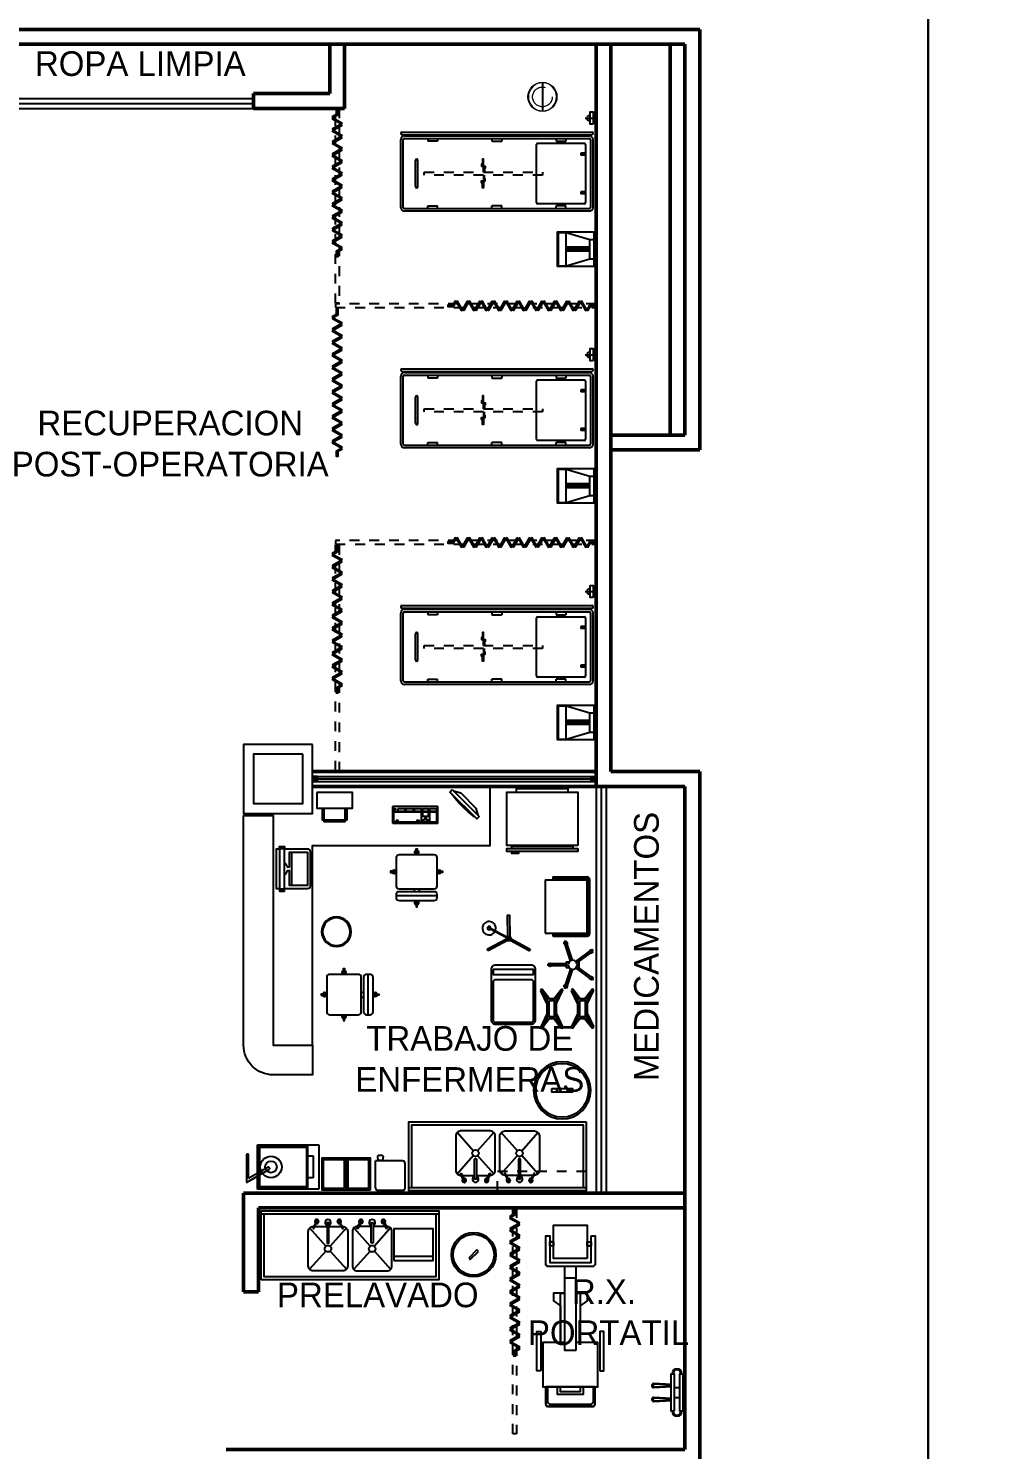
# Model space of a CAD drawing. Header units: millimetres. Extents: x 2523 to 2756, y 378 to 482.
# Drawn here: x 2588.77 to 2598.48, y 444.9 to 459.31 of the extents above; entities that cross this region are included whole.
import ezdxf

# ---------------------------------------------------------------- set-up
doc = ezdxf.new("R2010")
doc.units = ezdxf.units.MM
for name, pattern in [('DASHED', [0.75, 0.5, -0.25]), ('HIDDE25', [0.04, 0.025, -0.015]), ('HIDDE50', [0.08, 0.05, -0.03]), ('HIDDEN5', [0.07, 0.04, -0.03])]:
    doc.linetypes.add(name, pattern=pattern)
doc.layers.get('Defpoints').update_dxf_attribs({"color": 8})
for name, color, linetype in [('CANCEL', 6, 'Continuous'), ('DUROCK', 101, 'Continuous'), ('MOBILIARIO', 161, 'Continuous'), ('PUERTAS', 2, 'Continuous'), ('TEXTOS', 3, 'Continuous')]:
    doc.layers.add(name, color=color, linetype=linetype)
doc.layers.add('MOB', color=161, linetype='Continuous', lineweight=15)
doc.layers.add('MUROS', color=7, linetype='Continuous', lineweight=50)
doc.styles.add('STYLE1', font='GOTHIC.TTF')

# ---------------------------------------------------------------- blocks, each defined once
blk = doc.blocks.new('silla-g-s')
for p, q in [((0.211, 0.053), (-0.199, 0.053)), ((-0.019, 0.12), (-0.019, 0.096)), ((0.031, 0.12), (0.031, 0.096))]:
    blk.add_line(p, q)
for points in [[(-0.199, 0.15, 0.414214), (-0.169, 0.12), (0.181, 0.12, 0.414214), (0.211, 0.15), (0.211, 0.44, 0.414214), (0.181, 0.47), (-0.169, 0.47, 0.414214), (-0.199, 0.44)], [(-0.199, 0.03, 0.414214), (-0.169, 0), (0.181, 0, 0.414214), (0.211, 0.03), (0.211, 0.066, 0.414214), (0.181, 0.096), (-0.169, 0.096, 0.414214), (-0.199, 0.066)]]:
    blk.add_lwpolyline(points, format="xyb", close=True)
for points in [[(0.012, 0.47), (0.012, 0.528), (0, 0.528), (0, 0.47)], [(-0.199, 0.301), (-0.257, 0.301), (-0.257, 0.289), (-0.199, 0.289)], [(0.211, 0.301), (0.27, 0.301), (0.27, 0.289), (0.211, 0.289)], [(0.012, 0), (0.012, -0.059), (0, -0.059), (0, 0)]]:
    blk.add_lwpolyline(points)
for centre, start, end in [((0.006, 0.491), 107.378, 252.622), ((0.006, 0.491), 287.3771, 72.6229), ((-0.22, 0.295), 17.3771, 162.6229), ((-0.22, 0.295), 197.378, 342.622), ((0.233, 0.295), 17.3771, 162.6229), ((0.233, 0.295), 197.378, 342.622), ((0.006, -0.022), 107.378, 252.622), ((0.006, -0.022), 287.3771, 72.6229)]:
    blk.add_arc(centre, 0.0207, start, end)
blk = doc.blocks.new('A$C2C607AB7')
blk.add_blockref('silla-g-s', (0.257, 0.059))
blk = doc.blocks.new('CORT')
for points in [[(0.06, 0.008), (0.01, 0.008), (0.01, -0.007), (0.069, -0.007), (0.096, 0.04), (0.083, 0.047)], [(0.159, -0.04), (0.109, 0.047), (0.096, 0.04), (0.146, -0.047)], [(0.159, -0.04), (0.209, 0.047), (0.222, 0.04), (0.172, -0.047)], [(0.285, -0.04), (0.235, 0.047), (0.222, 0.04), (0.272, -0.047)], [(0.285, -0.04), (0.335, 0.047), (0.348, 0.04), (0.298, -0.047)], [(0.411, -0.04), (0.361, 0.047), (0.348, 0.04), (0.398, -0.047)], [(0.411, -0.04), (0.461, 0.047), (0.474, 0.04), (0.424, -0.047)], [(0.537, -0.04), (0.487, 0.047), (0.474, 0.04), (0.524, -0.047)], [(0.537, -0.04), (0.587, 0.047), (0.6, 0.04), (0.55, -0.047)], [(0.663, -0.04), (0.613, 0.047), (0.6, 0.04), (0.65, -0.047)], [(0.663, -0.04), (0.713, 0.047), (0.726, 0.04), (0.676, -0.047)], [(0.789, -0.04), (0.739, 0.047), (0.726, 0.04), (0.776, -0.047)], [(0.789, -0.04), (0.839, 0.047), (0.852, 0.04), (0.802, -0.047)], [(0.915, -0.04), (0.865, 0.047), (0.852, 0.04), (0.902, -0.047)], [(0.915, -0.04), (0.965, 0.047), (0.978, 0.04), (0.928, -0.047)], [(1.041, -0.04), (0.991, 0.047), (0.978, 0.04), (1.028, -0.047)], [(1.041, -0.04), (1.091, 0.047), (1.104, 0.04), (1.054, -0.047)], [(1.167, -0.04), (1.117, 0.047), (1.104, 0.04), (1.154, -0.047)], [(1.167, -0.04), (1.217, 0.047), (1.23, 0.04), (1.18, -0.047)], [(1.293, -0.04), (1.243, 0.047), (1.23, 0.04), (1.28, -0.047)], [(1.293, -0.04), (1.343, 0.047), (1.356, 0.04), (1.306, -0.047)], [(1.419, -0.04), (1.369, 0.047), (1.356, 0.04), (1.406, -0.047)], [(1.454, -0.007), (1.504, -0.007), (1.504, 0.008), (1.446, 0.008), (1.419, -0.04), (1.432, -0.047)]]:
    blk.add_lwpolyline(points, close=True)
blk = doc.blocks.new('1910159')
for p, q in [((0.046, -0.616), (0.046, 1.309)), ((0.071, -0.616), (0.071, 1.309)), ((0.121, 1.321), (0.808, 1.321)), ((0.083, -0.591), (0.083, 1.284)), ((0.108, -0.591), (0.108, 1.284)), ((0.121, 1.296), (0.808, 1.296)), ((0.158, 0.759), (0.158, 1.234)), ((0.171, 1.246), (0.758, 1.246)), ((0.259, 1.246), (0.259, 1.196)), ((0.259, 1.196), (0.279, 1.196)), ((0.279, 1.246), (0.279, 1.196)), ((0.649, 1.246), (0.649, 1.196)), ((0.649, 1.196), (0.669, 1.196)), ((0.669, 1.246), (0.669, 1.196)), ((0.771, 1.234), (0.771, 0.759)), ((0.821, 1.284), (0.821, -0.591)), ((0.846, 1.284), (0.846, -0.591)), ((0.108, 1.046), (0.138, 1.046)), ((0.138, 0.946), (0.138, 1.046)), ((0.791, 1.046), (0.791, 0.946)), ((0.821, 1.046), (0.791, 1.046)), ((0.108, 0.946), (0.138, 0.946)), ((0.821, 0.946), (0.791, 0.946)), ((0.171, 0.746), (0.758, 0.746)), ((0.108, 0.396), (0.138, 0.396)), ((0.108, 0.296), (0.138, 0.296)), ((0.138, 0.296), (0.138, 0.396)), ((0.821, 0.396), (0.791, 0.396)), ((0.791, 0.396), (0.791, 0.296)), ((0.821, 0.296), (0.791, 0.296)), ((0.108, -0.254), (0.138, -0.254)), ((0.138, -0.254), (0.138, -0.354)), ((0.821, -0.254), (0.791, -0.254)), ((0.791, -0.354), (0.791, -0.254)), ((0.108, -0.354), (0.138, -0.354)), ((0.821, -0.354), (0.791, -0.354)), ((0.597, -0.454), (0.332, -0.454)), ((0.597, -0.479), (0.332, -0.479)), ((0.808, -0.604), (0.121, -0.604)), ((0.808, -0.629), (0.121, -0.629))]:
    blk.add_line(p, q)
for centre, radius, start, end in [((0.058, 1.309), 0.0125, 0, 180), ((0.121, 1.284), 0.0375, 90, 180), ((0.808, 1.284), 0.0375, 0, 90), ((0.121, 1.284), 0.0125, 90, 180), ((0.171, 1.234), 0.0125, 90, 180), ((0.758, 1.234), 0.0125, 0, 90), ((0.808, 1.284), 0.0125, 0, 90), ((0.171, 0.759), 0.0125, 180, 270), ((0.758, 0.759), 0.0125, 270, 0), ((0.332, -0.466), 0.0125, 90, 270), ((0.597, -0.466), 0.0125, 270, 90), ((0.058, -0.616), 0.0125, 180, 0), ((0.121, -0.591), 0.0375, 180, 270), ((0.121, -0.591), 0.0125, 180, 270), ((0.808, -0.591), 0.0375, 270, 0), ((0.808, -0.591), 0.0125, 270, 0)]:
    blk.add_arc(centre, radius, start, end)
blk = doc.blocks.new('2540054')
at = {"layer": 'MOB'}
for p, q in [((-0.1475, 0.0025), (0.1475, 0.0025)), ((-0.1475, -0.0025), (0.1475, -0.0025))]:
    blk.add_line(p, q, dxfattribs=at)
blk.add_circle((0, 0), 0.1475, dxfattribs=at)
at = {"layer": 'MOB', "linetype": 'DASHED'}
blk.add_circle((0, 0), 0.1, dxfattribs=at)
at = {"layer": 'MOB'}
for start, end in [(1.00524, 178.99476), (181.00524, 358.99476)]:
    blk.add_arc((0, 0), 0.1425, start, end, dxfattribs=at)
blk = doc.blocks.new('37830054')
for points in [[(0.6, 0.015), (0.6, 0.145), (0.59, 0.145), (0.59, 0.095), (0.58, 0.095), (0.58, 0.075), (0.6, 0.075), (0.61, 0.075), (0.62, 0.075), (0.62, 0.055), (0.61, 0.055), (0.61, 0.015)], [(0.6, -0.015), (0.6, -0.145), (0.59, -0.145), (0.59, -0.095), (0.58, -0.095), (0.58, -0.075), (0.6, -0.075), (0.61, -0.075), (0.62, -0.075), (0.62, -0.055), (0.61, -0.055), (0.61, -0.015)]]:
    blk.add_lwpolyline(points)
at = {"color": 8, "linetype": 'HIDDE50'}
blk.add_lwpolyline([(0, -0.015), (0, 0.015), (1.2, 0.015), (1.2, -0.015)], close=True, dxfattribs=at)
blk = doc.blocks.new('A$C6C5648B7')
for p, q in [((0.334, 0.3), (0.084, 0.3)), ((0.059, 0.275), (0.059, 0)), ((0.359, 0.275), (0.359, 0.025)), ((0.334, 0), (0.059, 0))]:
    blk.add_line(p, q)
blk.add_lwpolyline([(0.055, 0.026), (0.012, 0.022, -0.414214), (0, 0.035), (0, 0.064, -0.414214), (0.012, 0.076), (0.055, 0.071)], format="xyb", close=True)
for centre, start, end in [((0.084, 0.275), 90, 180), ((0.334, 0.275), 360, 90), ((0.334, 0.025), 270, 0)]:
    blk.add_arc(centre, 0.025, start, end)
blk = doc.blocks.new('CIRUGIA CEYE END$0$EQUPO_MOVIL_DE_R__X_')
at = {"linetype": 'Continuous'}
for p, q in [((-89, -24), (-89, 22)), ((-87, 24), (-69, 24)), ((74, 16), (74, 20)), ((78, 16), (78, 20)), ((41, -7), (41, 5)), ((-87, -26), (-69, -26)), ((74, -18), (74, -22)), ((78, -18), (78, -22))]:
    blk.add_line(p, q, dxfattribs=at)
for points in [[(-53, 29), (-53, 33), (-13, 33), (-13, 29)], [(-69, 24), (-86, 24), (-86.59, 23.94), (-87.15, 23.77), (-87.67, 23.49), (-88.12, 23.12), (-88.49, 22.67), (-88.77, 22.15), (-88.94, 21.58), (-89, 21), (-89, -1), (-89, -23), (-88.94, -23.58), (-88.77, -24.15), (-88.49, -24.67), (-88.12, -25.12), (-87.67, -25.49), (-87.15, -25.77), (-86.59, -25.94), (-86, -26), (-69, -26), (-69, 24)], [(84, -22), (84, -26), (55, -26), (54.8, -25.98), (54.62, -25.92), (54.44, -25.83), (54.29, -25.71), (54.17, -25.56), (54.08, -25.38), (54.02, -25.19), (54, -25), (53.8, -24.98), (53.62, -24.92), (53.44, -24.83), (53.29, -24.71), (53.17, -24.56), (53.08, -24.38), (53.02, -24.19), (53, -24), (53, 22), (53.02, 22.19), (53.08, 22.38), (53.17, 22.56), (53.29, 22.71), (53.44, 22.83), (53.62, 22.92), (53.8, 22.98), (54, 23), (54.02, 23.19), (54.08, 23.38), (54.17, 23.56), (54.29, 23.71), (54.44, 23.83), (54.62, 23.92), (54.8, 23.98), (55, 24), (84, 24), (84, 20), (57, 20), (57, -22), (84, -22)], [(61, -18), (61, 16), (95, 16), (95, -18)], [(74, 20), (78, 20), (78, 16), (74, 16)], [(-32, -7), (53, -7), (53, 5), (-32, 5)], [(-24, 9), (26, 9), (26, 5), (-24, 5)], [(-24, -7), (26, -7), (26, -11), (-24, -11)], [(74, -18), (78, -18), (78, -22), (74, -22)], [(-53, -31), (-53, -35), (-13, -35), (-13, -31)]]:
    blk.add_lwpolyline(points, close=True, dxfattribs=at)
for points in [[(-69, -24), (-84, -24), (-84.24, -23.99), (-84.47, -23.95), (-84.7, -23.9), (-84.93, -23.82), (-85.14, -23.71), (-85.34, -23.59), (-85.54, -23.45), (-85.71, -23.29), (-86, -23), (-86.29, -22.71), (-86.45, -22.53), (-86.59, -22.34), (-86.71, -22.14), (-86.82, -21.93), (-86.9, -21.7), (-86.95, -21.47), (-86.99, -21.24), (-87, -21), (-87, 19), (-86.99, 19.24), (-86.95, 19.47), (-86.9, 19.7), (-86.82, 19.93), (-86.71, 20.14), (-86.59, 20.34), (-86.45, 20.53), (-86.29, 20.71), (-86, 21), (-85.71, 21.29), (-85.54, 21.45), (-85.34, 21.59), (-85.14, 21.71), (-84.93, 21.82), (-84.7, 21.9), (-84.47, 21.95), (-84.24, 21.99), (-84, 22), (-69, 22)], [(-24, 5), (-24, 27), (-69, 27), (-69, -29), (-24, -29), (-24, -7)], [(26, 5), (26, 16), (18, 16), (13, 9), (-24, 9)], [(-69, -14), (-77, -14), (-77, 12), (-69, 12)], [(-69, -11), (-74, -11), (-74, 9), (-69, 9)], [(26, -7), (26, -18), (18, -18), (13, -11), (-24, -11)]]:
    blk.add_lwpolyline(points, dxfattribs=at)
for centre, start, end in [((-87, 22), 90, 206.43687), ((-87, -24), 180, 270)]:
    blk.add_arc(centre, 2, start, end, dxfattribs=at)
blk = doc.blocks.new('37310107')
for p, q in [((-0.05, 0.09), (-0.05, 0.03)), ((0.05, 0.09), (0.05, 0.03))]:
    blk.add_line(p, q)
for points in [[(-0.06, 0.12), (-0.05, 0.296, 1), (-0.09, 0.296), (-0.08, 0.12)], [(-0.065, 0.12), (-0.057, 0.293, 1), (-0.083, 0.293), (-0.075, 0.12)], [(0.08, 0.12), (0.09, 0.296, 1), (0.05, 0.296), (0.06, 0.12)], [(0.075, 0.12), (0.083, 0.293, 1), (0.057, 0.293), (0.065, 0.12)]]:
    blk.add_lwpolyline(points, format="xyb")
for points in [[(-0.19, 0.09), (-0.19, 0.12), (0.19, 0.12), (0.19, 0.09)], [(-0.19, 0), (-0.19, 0.03), (0.19, 0.03), (0.19, 0)]]:
    blk.add_lwpolyline(points, close=True)
for centre, radius, start, end in [((-0.19, 0.06), 0.05, 90, 270), ((-0.19, 0.06), 0.04, 90, 270), ((0.19, 0.06), 0.05, 270, 90), ((0.19, 0.06), 0.04, 270, 90)]:
    blk.add_arc(centre, radius, start, end)
blk = doc.blocks.new('36210407')
for p, q in [((0, -0.28), (1.8, -0.28)), ((0.49, -0.423), (0.654, -0.608)), ((0.542, -0.408), (0.666, -0.408)), ((0.686, -0.408), (0.81, -0.408)), ((0.862, -0.423), (0.698, -0.608)), ((0.938, -0.423), (1.102, -0.608)), ((1.114, -0.408), (0.99, -0.408)), ((1.258, -0.408), (1.134, -0.408)), ((1.31, -0.423), (1.146, -0.608)), ((0.654, -0.658), (0.49, -0.842)), ((0.698, -0.658), (0.862, -0.842)), ((1.102, -0.658), (0.938, -0.842)), ((1.146, -0.658), (1.31, -0.842))]:
    blk.add_line(p, q)
blk.add_lwpolyline([(0, -0.95), (0, -0.25), (1.8, -0.25), (1.8, -0.95)], close=True)
blk.add_lwpolyline([(1.77, -0.28), (1.77, -0.92), (0.03, -0.92), (0.03, -0.28)])
for points in [[(0.82, -0.408), (0.826, -0.408, -0.414214), (0.876, -0.458), (0.876, -0.808, -0.414214), (0.826, -0.858), (0.526, -0.858, -0.414214), (0.476, -0.808), (0.476, -0.458, -0.414214), (0.526, -0.408), (0.532, -0.408)], [(0.98, -0.408), (0.974, -0.408, 0.414214), (0.924, -0.458), (0.924, -0.808, 0.414214), (0.974, -0.858), (1.274, -0.858, 0.414214), (1.324, -0.808), (1.324, -0.458, 0.414214), (1.274, -0.408), (1.268, -0.408)]]:
    blk.add_lwpolyline(points, format="xyb")
for points in [[(0.522, -0.427), (0.532, -0.427), (0.567, -0.357, 1), (0.557, -0.357)], [(0.666, -0.568, 1), (0.686, -0.568), (0.686, -0.378, 1), (0.666, -0.378)], [(0.785, -0.357), (0.82, -0.427), (0.83, -0.427), (0.795, -0.357, 1)], [(1.015, -0.357), (0.98, -0.427), (0.97, -0.427), (1.005, -0.357, -1)], [(1.134, -0.568, -1), (1.114, -0.568), (1.114, -0.378, -1), (1.134, -0.378)], [(1.278, -0.427), (1.268, -0.427), (1.233, -0.357, -1), (1.243, -0.357)]]:
    blk.add_lwpolyline(points, format="xyb", close=True)
for centre in [(0.676, -0.633), (1.124, -0.633)]:
    blk.add_circle(centre, 0.0335)
for centre, radius, start, end in [((0.562, -0.357), 0.02, 256.3559, 230.514), ((0.676, -0.368), 0.0304, 289.2049, 250.7951), ((0.79, -0.357), 0.02, 309.486, 283.6441), ((1.01, -0.357), 0.02, 256.3559, 230.514), ((1.124, -0.368), 0.0304, 289.2049, 250.7951), ((1.238, -0.357), 0.02, 309.486, 283.6441)]:
    blk.add_arc(centre, radius, start, end)
blk = doc.blocks.new('BOTE DESECHOS')
for p, q in [((0.014, 0.014), (0, 0)), ((0, 0), (0.082, -0.082)), ((0.096, -0.068), (0.014, 0.014)), ((0.082, -0.082), (0.096, -0.068))]:
    blk.add_line(p, q)
for radius in [0.225, 0.207]:
    blk.add_circle((0.048, -0.034), radius)
blk = doc.blocks.new('CIRUGIA opc7$0$LAVADORA ULTRASONICA')
blk.add_line((-0.382, -0.08), (0.38, -0.08))
blk.add_lwpolyline([(-0.381, 0), (0.381, 0), (0.381, -0.61), (-0.381, -0.61)], close=True)
blk = doc.blocks.new('11160302')
blk.add_line((0, -0.109), (0, 0))
blk.add_lwpolyline([(-0.062, -0.03), (-0.062, -0.06), (0.062, -0.06), (0.062, -0.03)], close=True)
blk.add_arc((0, -0.06), 0.03, 180, 0)
blk = doc.blocks.new('IMPRERSORA')
blk.add_lwpolyline([(-0.18, 0), (-0.18, -0.16), (0.18, -0.16), (0.18, 0)], close=True)
for points in [[(0.124, -0.16), (0.124, -0.28), (-0.124, -0.28), (-0.124, -0.16)], [(-0.108, -0.16), (-0.108, -0.296), (0.108, -0.296), (0.108, -0.16)]]:
    blk.add_lwpolyline(points)
blk = doc.blocks.new('COMPU-B')
for p, q in [((372.676, 223.735), (372.523, 223.581)), ((372.748, 223.755), (372.676, 223.735)), ((372.523, 223.581), (372.502, 223.509))]:
    blk.add_line(p, q)
for points in [[(372.761, 223.768), (372.49, 223.496), (372.514, 223.472), (372.786, 223.743)], [(372.992, 223.573), (372.992, 223.55), (372.917, 223.55), (372.917, 223.573)], [(372.992, 223.538), (372.992, 223.443), (372.917, 223.443), (372.917, 223.538)], [(373.062, 223.573), (373.062, 223.55), (373.002, 223.55), (373.002, 223.573)], [(373.062, 223.538), (373.062, 223.498), (373.002, 223.498), (373.002, 223.538)], [(373.147, 223.573), (373.147, 223.55), (373.072, 223.55), (373.072, 223.573)], [(373.357, 223.443), (373.327, 223.443), (373.327, 223.46), (373.312, 223.46), (373.312, 223.443), (373.117, 223.443), (373.117, 223.46), (373.102, 223.46), (373.102, 223.443), (373.072, 223.443), (373.072, 223.538), (373.357, 223.538)], [(373.231, 223.573), (373.231, 223.55), (373.156, 223.55), (373.156, 223.573)], [(373.314, 223.573), (373.314, 223.55), (373.239, 223.55), (373.239, 223.573)], [(373.357, 223.573), (373.357, 223.55), (373.334, 223.55), (373.334, 223.573)], [(373.042, 223.46), (373.062, 223.46), (373.062, 223.443), (373.002, 223.443), (373.002, 223.46), (373.022, 223.46), (373.022, 223.478), (373.042, 223.478)]]:
    blk.add_lwpolyline(points, close=True)
blk.add_lwpolyline([(373.367, 223.433, -0.414214), (373.362, 223.428), (372.912, 223.428, -0.414214), (372.907, 223.433), (372.907, 223.593, -0.414214), (372.912, 223.598), (373.362, 223.598, -0.414214), (373.367, 223.593)], format="xyb", close=True)
blk.add_arc((371.93, 224.327), 1.031, 305.9746, 324.0254)
blk = doc.blocks.new('12320170')
for radius in [0.15, 0.14]:
    blk.add_circle((0, 0), radius)
blk = doc.blocks.new('14000100')
for p, q in [((-0.117, 0.213), (-0.117, 0.203)), ((-0.082, 0.213), (-0.082, 0.203)), ((0, 0.17), (0, -0.17)), ((-0.117, -0.212), (-0.117, -0.202)), ((-0.082, -0.212), (-0.082, -0.202))]:
    blk.add_line(p, q)
blk.add_lwpolyline([(-0.125, -0.2), (-0.16, -0.2), (-0.16, 0.2), (-0.125, 0.2)])
for points in [[(-0.125, 0.213), (-0.125, 0.225), (-0.075, 0.225), (-0.075, 0.213)], [(-0.125, 0.203), (-0.075, 0.203), (-0.075, -0.202), (-0.125, -0.202)], [(-0.125, -0.212), (-0.125, -0.225), (-0.075, -0.225), (-0.075, -0.212)]]:
    blk.add_lwpolyline(points, close=True)
for points in [[(-0.075, 0.2), (0.16, 0.2, -0.414214), (0.19, 0.17), (0.19, -0.17, -0.414214), (0.16, -0.2), (-0.075, -0.2)], [(-0.075, -0.063, 0.162892), (-0.047, -0.02), (-0.025, -0.02), (-0.025, -0.17), (0.16, -0.17), (0.16, 0.17), (-0.025, 0.17), (-0.025, 0.02), (-0.047, 0.02, 0.162892), (-0.075, 0.063)]]:
    blk.add_lwpolyline(points, format="xyb")
blk = doc.blocks.new('14000159')
at = {"rotation": 270}
blk.add_blockref('14000100', (0.038, -0.071), dxfattribs=at)
blk = doc.blocks.new('REFRI')
for p, q in [((0.05, 0.54), (0.05, 0.57)), ((0.05, 0.55), (0.67, 0.55)), ((0.67, 0.57), (0.67, 0.54))]:
    blk.add_line(p, q)
for points in [[(0, 0.57), (0, 0.6), (0.72, 0.6), (0.72, 0.57)], [(0, 0.54), (0.72, 0.54), (0.72, 0), (0, 0)]]:
    blk.add_lwpolyline(points, close=True)
for points in [[(0.6, 0.6), (0.6, 0.62), (0.67, 0.62), (0.67, 0.6)], [(0.62, 0), (0.62, -0.04), (0.1, -0.04), (0.1, 0)]]:
    blk.add_lwpolyline(points)
blk = doc.blocks.new('59570232')
at = {"linetype": 'HIDDEN5'}
blk.add_lwpolyline([(0, -0.2), (0, 0), (0.9, 0), (0.9, -0.2)], close=True, dxfattribs=at)
blk = doc.blocks.new('MPASTEUR')
at = {"layer": 'MOBILIARIO'}
for p, q in [((0.375, 0.3), (0.025, 0.3)), ((0.375, 0.27), (0.375, 0.3)), ((0, -0.275), (0, 0.275)), ((0.015, -0.275), (0.015, 0.275)), ((0.375, 0.285), (0.025, 0.285)), ((0.03, -0.27), (0.03, 0.27)), ((0.45, 0.27), (0.03, 0.27)), ((0.45, -0.27), (0.45, 0.27)), ((0.375, -0.285), (0.025, -0.285)), ((0.45, -0.27), (0.03, -0.27)), ((0.375, -0.3), (0.375, -0.27)), ((0.375, -0.3), (0.025, -0.3))]:
    blk.add_line(p, q, dxfattribs=at)
for centre, radius, start, end in [((0.025, 0.275), 0.025, 90, 180), ((0.025, 0.275), 0.01, 90, 180), ((0.025, -0.275), 0.025, 180, 270), ((0.025, -0.275), 0.01, 180, 270)]:
    blk.add_arc(centre, radius, start, end, dxfattribs=at)
blk = doc.blocks.new('11720014')
for points in [[(-0.225, 0.535), (-0.225, 0.025, 0.414214), (-0.18, -0.02), (0.18, -0.02, 0.414214), (0.225, 0.025), (0.225, 0.535, 0.414214), (0.18, 0.58), (-0.18, 0.58, 0.414214)], [(-0.205, 0.405), (-0.205, 0.025, 0.414214), (-0.18, 0), (0.18, 0, 0.414214), (0.205, 0.025), (0.205, 0.405, 0.414214), (0.18, 0.43), (-0.18, 0.43, 0.414214)]]:
    blk.add_lwpolyline(points, format="xyb", close=True)
blk.add_lwpolyline([(-0.205, 0.535), (-0.205, 0.485), (0.205, 0.485), (0.205, 0.535)], close=True)
blk = doc.blocks.new('11160286')
for p, q in [((0.01, 0.25), (-0.01, 0.25)), ((-0.01, 0.062), (-0.01, 0.25)), ((0.01, 0.062), (0.01, 0.25)), ((-0.241, 0.068), (-0.235, 0.087)), ((-0.046, 0.004), (-0.241, 0.068)), ((-0.04, 0.023), (-0.235, 0.087)), ((0.04, 0.023), (0.235, 0.087)), ((0.046, 0.004), (0.241, 0.068)), ((0.241, 0.068), (0.235, 0.087)), ((-0.035, -0.031), (-0.155, -0.196)), ((-0.031, -0.06), (-0.139, -0.208)), ((0.031, -0.06), (0.139, -0.208)), ((0.035, -0.031), (0.155, -0.196)), ((-0.139, -0.208), (-0.155, -0.196)), ((0.139, -0.208), (0.155, -0.196))]:
    blk.add_line(p, q)
for points in [[(0.031, 0.034), (0.031, 0.062), (-0.031, 0.062), (-0.031, 0.034)], [(-0.031, -0.034), (-0.031, -0.062), (0.031, -0.062), (0.031, -0.034)]]:
    blk.add_lwpolyline(points)
blk.add_circle((0, 0), 0.0463)
for centre, start, end in [((0, 0.23), 127.7746, 232.2254), ((0, 0.23), 307.7746, 52.2254), ((-0.219, 0.071), 199.7746, 304.2254), ((-0.219, 0.071), 19.7746, 124.2254), ((0.219, 0.071), 55.7746, 160.2254), ((0.219, 0.071), 235.7746, 340.2254), ((-0.134, -0.187), 96.1836, 191.8164), ((-0.134, -0.187), 267.6147, 20.3853), ((0.134, -0.187), 159.6147, 272.3853), ((0.134, -0.187), 348.1836, 83.8164)]:
    blk.add_arc(centre, 0.0163, start, end)
blk = doc.blocks.new('respirador con palanaca')
for p, q in [((-0.619, 0.225), (0, 0.225)), ((-0.619, -0.225), (-0.619, 0.225)), ((-0.607, 0.214), (-0.112, 0.214)), ((-0.607, -0.214), (-0.607, 0.214)), ((-0.596, 0.202), (-0.124, 0.202)), ((-0.596, -0.202), (-0.596, 0.202)), ((-0.124, 0.202), (-0.124, -0.202)), ((-0.112, 0.214), (-0.112, -0.214)), ((0, 0.225), (0, -0.225)), ((-0.71, 0.131), (-0.733, 0.131)), ((-0.733, 0.131), (-0.733, -0.157)), ((-0.71, -0.118), (-0.71, 0.131)), ((-0.112, 0.112), (-0.056, 0.112)), ((-0.056, 0.112), (-0.056, -0.112)), ((-0.733, -0.157), (-0.5, -0.023)), ((-0.512, -0.003), (-0.71, -0.118)), ((-0.056, -0.112), (-0.112, -0.112)), ((0, -0.225), (-0.619, -0.225)), ((-0.112, -0.214), (-0.607, -0.214)), ((-0.124, -0.202), (-0.596, -0.202))]:
    blk.add_line(p, q)
for radius in [0.109, 0.0588]:
    blk.add_circle((-0.484, 0), radius)
blk.add_arc((-0.508, -0.014), 0.0114, 309.3139, 110.6861)
blk = doc.blocks.new('35670106')
for p, q in [((-0.02, 0.017), (-0.033, -0.006)), ((-0.003, 0.005), (0.165, 0.118)), ((0, 0), (0.168, 0.113)), ((0, 0.017), (0.004, 0.01)), ((0.008, 0.005), (0.014, -0.005)), ((0.005, -0.022), (-0.023, -0.023))]:
    blk.add_line(p, q)
for points in [[(-0.02, 0.237), (0, 0.237), (0, 0.017), (-0.02, 0.017)], [(-0.205, -0.144), (-0.216, -0.128), (-0.033, -0.006), (-0.023, -0.023)], [(0.005, -0.022), (0.014, -0.004), (0.206, -0.106), (0.197, -0.124)]]:
    blk.add_lwpolyline(points, close=True)
for centre, radius in [((-0.01, -0.003), 0.0102), ((0.177, 0.123), 0.0131)]:
    blk.add_circle(centre, radius)
for centre, radius, start, end in [((0.177, 0.123), 0.0679, 216.7659, 211.9695), ((0.178, 0.123), 0.0174, 223.7468, 204.9465)]:
    blk.add_arc(centre, radius, start, end)
blk = doc.blocks.new('TERAPI$0$xx')
at = {"ltscale": 0.1}
for p, q in [((-0.1, -0.008), (-0.193, 0.064)), ((-0.053, 0.02), (-0.182, 0.081)), ((0.053, 0.02), (0.182, 0.081)), ((0.1, -0.008), (0.193, 0.064)), ((-0.1, -0.052), (-0.193, -0.124)), ((-0.053, -0.08), (-0.182, -0.141)), ((0.053, -0.08), (0.182, -0.141)), ((0.1, -0.052), (0.193, -0.124))]:
    blk.add_line(p, q, dxfattribs=at)
for p, q in [((-0.1, 0.01), (-0.184, 0.062)), ((-0.087, 0.02), (-0.176, 0.074)), ((0.087, 0.02), (0.176, 0.074)), ((0.1, 0.01), (0.184, 0.062)), ((-0.1, -0.07), (-0.184, -0.122)), ((-0.087, -0.08), (-0.176, -0.134)), ((0.087, -0.08), (0.176, -0.134)), ((0.1, -0.07), (0.184, -0.122))]:
    blk.add_line(p, q)
for points in [[(0.1, -0.08), (-0.1, -0.08), (-0.1, 0.02), (0.1, 0.02)], [(0.08, -0.06), (-0.08, -0.06), (-0.08, 0), (0.08, 0)]]:
    blk.add_lwpolyline(points, close=True)
for centre in [(-0.186, 0.072), (0.186, 0.072), (-0.186, -0.132), (0.186, -0.132)]:
    blk.add_circle(centre, 0.0105)
blk = doc.blocks.new('98740028')
for points in [[(-0.055, -0.27), (-0.105, -0.27), (-0.105, -0.31), (-0.055, -0.31)], [(0.055, -0.27), (-0.055, -0.27), (-0.055, -0.31), (0.055, -0.31)], [(0.105, -0.27), (0.055, -0.27), (0.055, -0.31), (0.105, -0.31)]]:
    blk.add_lwpolyline(points, close=True)
for radius in [0.29, 0.27]:
    blk.add_circle((0, -0.29), radius)

msp = doc.modelspace()

# ---------------------------------------------------------------- linework, layer by layer
at = {"color": 8, "linetype": 'HIDDE50'}
for points in [[(2591.9193, 458.4993), (2591.9193, 456.5227), (2591.8818, 456.5227), (2591.8818, 458.4993)], [(2594.5255, 456.5165), (2591.8819, 456.5165), (2591.8819, 456.479), (2594.5255, 456.479)], [(2594.5255, 454.1165), (2591.8819, 454.1165), (2591.8819, 454.079), (2594.5255, 454.079)], [(2591.9193, 454.0727), (2591.9193, 451.7833), (2591.8818, 451.7833), (2591.8818, 454.0727)], [(2593.7193, 447.3493), (2593.7193, 445.0599), (2593.6818, 445.0599), (2593.6818, 447.3493)]]:
    msp.add_lwpolyline(points, close=True, dxfattribs=at)
at = {"layer": 'CANCEL'}
for p, q in [((2591.6505, 451.7243), (2594.5255, 451.7243)), ((2591.6505, 451.6993), (2594.5255, 451.6993)), ((2591.6505, 451.6743), (2594.5255, 451.6743))]:
    msp.add_line(p, q, dxfattribs=at)
for points in [[(2591.6505, 451.7243), (2591.6505, 451.6743), (2591.7005, 451.6743), (2591.7005, 451.7243)], [(2594.5255, 451.7243), (2594.5255, 451.6743), (2594.4755, 451.6743), (2594.4755, 451.7243)]]:
    msp.add_lwpolyline(points, close=True, dxfattribs=at)
for points in [[(2591.6505, 451.7243), (2591.6505, 451.6743), (2591.7005, 451.7243), (2591.7005, 451.6743)], [(2594.5255, 451.7243), (2594.5255, 451.6743), (2594.4755, 451.7243), (2594.4755, 451.6743)]]:
    msp.add_solid(points, dxfattribs=at)
at = {"layer": 'Defpoints'}
for points in [[(2560.2731, 476.1288), (2597.8912, 476.1288), (2597.8912, 427.1975), (2560.2731, 427.1975)], [(2597.8912, 476.1288), (2637.7002, 476.1288), (2637.7002, 427.1975), (2597.8912, 427.1975)]]:
    msp.add_lwpolyline(points, close=True, dxfattribs=at)
at = {"layer": 'DUROCK'}
for points in [[(2591.6505, 452.0493), (2590.9505, 452.0493), (2590.9505, 451.3493), (2591.6505, 451.3493)], [(2591.5505, 451.9493), (2591.0505, 451.9493), (2591.0505, 451.4493), (2591.5505, 451.4493)]]:
    msp.add_lwpolyline(points, close=True, dxfattribs=at)
at = {"layer": 'MOBILIARIO'}
for p, q in [((2594.2224, 456.901), (2594.2224, 457.241)), ((2594.4624, 457.091), (2594.2224, 457.091)), ((2594.4624, 457.071), (2594.2224, 457.071)), ((2594.4624, 457.051), (2594.2224, 457.051)), ((2594.2224, 454.501), (2594.2224, 454.841)), ((2594.4624, 454.691), (2594.2224, 454.691)), ((2594.4624, 454.671), (2594.2224, 454.671)), ((2594.4624, 454.651), (2594.2224, 454.651)), ((2594.2224, 452.101), (2594.2224, 452.441)), ((2594.4624, 452.291), (2594.2224, 452.291)), ((2594.4624, 452.271), (2594.2224, 452.271)), ((2594.4624, 452.251), (2594.2224, 452.251))]:
    msp.add_line(p, q, dxfattribs=at)
for points in [[(2594.5055, 457.2432), (2594.1296, 457.2432), (2594.1296, 456.8998), (2594.5055, 456.8998)], [(2594.5024, 457.171), (2594.5024, 456.971), (2594.4624, 456.971), (2594.2224, 456.901), (2594.1424, 456.901), (2594.1424, 457.241), (2594.2224, 457.241), (2594.4624, 457.171)], [(2594.5055, 454.8432), (2594.1296, 454.8432), (2594.1296, 454.4998), (2594.5055, 454.4998)], [(2594.5024, 454.771), (2594.5024, 454.571), (2594.4624, 454.571), (2594.2224, 454.501), (2594.1424, 454.501), (2594.1424, 454.841), (2594.2224, 454.841), (2594.4624, 454.771)], [(2594.5055, 452.4432), (2594.1296, 452.4432), (2594.1296, 452.0998), (2594.5055, 452.0998)], [(2594.5024, 452.371), (2594.5024, 452.171), (2594.4624, 452.171), (2594.2224, 452.101), (2594.1424, 452.101), (2594.1424, 452.441), (2594.2224, 452.441), (2594.4624, 452.371)], [(2591.9904, 447.5334), (2591.9904, 447.8534), (2591.7424, 447.8534), (2591.7424, 447.5334)], [(2591.9744, 447.5494), (2591.9744, 447.8374), (2591.7584, 447.8374), (2591.7584, 447.5494)], [(2592.2383, 447.5334), (2592.2383, 447.8534), (2591.9904, 447.8534), (2591.9904, 447.5334)], [(2592.2223, 447.5494), (2592.2223, 447.8374), (2592.0064, 447.8374), (2592.0064, 447.5494)]]:
    msp.add_lwpolyline(points, close=True, dxfattribs=at)
for points in [[(2594.4624, 456.971), (2594.4624, 457.171)], [(2594.4624, 454.571), (2594.4624, 454.771)], [(2594.4624, 452.171), (2594.4624, 452.371)], [(2591.6505, 448.9993), (2591.6505, 449.0724), (2591.6505, 449.0724), (2591.6505, 451.0243), (2593.4505, 451.0243), (2593.4505, 451.6243)]]:
    msp.add_lwpolyline(points, dxfattribs=at)
at = {"layer": 'MOBILIARIO', "color": 2}
msp.add_lwpolyline([(2590.9505, 451.3294), (2591.2505, 451.3294), (2591.2505, 451.3139), (2591.2505, 451.3139), (2591.2505, 448.9993), (2591.6505, 448.9993), (2591.6505, 448.6993), (2591.2505, 448.6993, -0.4142136), (2590.9505, 448.9993), (2590.9505, 451.3294)], format="xyb", dxfattribs=at)
at = {"layer": 'MUROS'}
for p, q in [((2595.5755, 459.2993), (2585.8255, 459.2993)), ((2595.5755, 455.0368), (2595.5755, 459.2993)), ((2585.9755, 459.1493), (2595.4255, 459.1493)), ((2591.8255, 459.1493), (2591.8255, 458.6493)), ((2591.9755, 458.4993), (2591.9755, 459.1493)), ((2594.5255, 459.1493), (2594.5255, 451.6243)), ((2594.6755, 451.7743), (2594.6755, 459.1493)), ((2595.2755, 459.1493), (2595.2755, 455.1868)), ((2595.4255, 459.1493), (2595.4255, 455.1868)), ((2591.0505, 458.6493), (2591.8255, 458.6493)), ((2591.0505, 458.6493), (2591.0505, 458.4993)), ((2591.9755, 458.4993), (2591.0505, 458.4993)), ((2594.6755, 455.1868), (2595.4255, 455.1868)), ((2594.6755, 455.0368), (2595.5755, 455.0368)), ((2595.5755, 451.7743), (2594.6755, 451.7743)), ((2594.5255, 451.6243), (2595.4255, 451.6243)), ((2595.4255, 451.6243), (2595.4255, 444.8993)), ((2595.4255, 447.4993), (2590.9505, 447.4993)), ((2590.9505, 447.4993), (2590.9505, 446.4993)), ((2595.4255, 447.3493), (2591.1005, 447.3493)), ((2591.1005, 447.3493), (2591.1005, 446.4993)), ((2591.1005, 446.4993), (2590.9505, 446.4993)), ((2595.4255, 444.8993), (2590.7755, 444.8993))]:
    msp.add_line(p, q, dxfattribs=at)
at = {"layer": 'MUROS', "color": 2}
for p, q in [((2591.6505, 451.7743), (2594.5255, 451.7743)), ((2591.6505, 451.6243), (2594.5255, 451.6243))]:
    msp.add_line(p, q, dxfattribs=at)
at = {"layer": 'MUROS'}
msp.add_lwpolyline([(2584.3505, 437.0493), (2584.1255, 437.0493), (2584.1255, 436.8993), (2595.5755, 436.8993), (2595.5755, 451.7743)], dxfattribs=at)
at = {"layer": 'PUERTAS'}
for p, q in [((2588.6755, 458.5993), (2591.0505, 458.5993)), ((2588.6755, 458.5493), (2591.0505, 458.5493)), ((2588.6755, 458.4993), (2591.0505, 458.4993)), ((2594.5255, 451.6243), (2594.5255, 447.4993)), ((2594.5755, 451.6243), (2594.5755, 447.4993)), ((2594.6255, 451.6243), (2594.6255, 447.4993))]:
    msp.add_line(p, q, dxfattribs=at)

# ---------------------------------------------------------------- block references
at = {"layer": 'MOBILIARIO', "extrusion": (0, 0, -1), "xscale": -1, "zscale": -1}
for name, p, rotation in [('2540054', (-2593.9809, 458.6162), 90), ('1910159', (-2593.1725, 458.3032), 90), ('CORT', (-2594.5255, 456.4977), 180), ('CORT', (-2594.5255, 454.0977), 180), ('1910159', (-2593.1725, 453.5032), 90), ('35670106', (-2593.6318, 450.0875), 241.845033763004)]:
    msp.add_blockref(name, p, dxfattribs=dict(at, rotation=rotation))
at = {"layer": 'MOBILIARIO', "xscale": -1}
for name, p, rotation in [('CORT', (2591.9005, 458.4993), 90), ('11160302', (2594.5239, 458.4008), 270.0000000001563), ('CORT', (2591.9005, 456.4727), 90.00000000002606), ('11160302', (2594.5239, 456.0008), 270.0000000001563), ('CORT', (2591.9005, 454.0727), 90), ('11160302', (2594.5239, 453.6008), 270.0000000001563), ('COMPU-B', (2965.7563, 227.7035), 359.9816213390475), ('14000159', (2591.3687, 450.8262), 90), ('12320170', (2591.8918, 450.1504), 270), ('11160286', (2594.288, 449.8152), 90), ('TERAPI$0$xx', (2594.1048, 449.3695), 270), ('TERAPI$0$xx', (2594.4168, 449.3707), 270), ('CORT', (2593.7005, 447.3493), 90)]:
    msp.add_blockref(name, p, dxfattribs=dict(at, rotation=rotation))
at = {"layer": 'MOBILIARIO', "linetype": 'Continuous', "extrusion": (0, 0, -1), "xscale": -1, "zscale": -1}
for p in [(-2592.7818, 457.8387), (-2592.7818, 453.0387)]:
    msp.add_blockref('37830054', p, dxfattribs=at)
at = {"layer": 'MOBILIARIO'}
for name, p, rotation in [('CORT', (2594.5255, 456.4977), 179.9999999996157), ('1910159', (2593.1725, 455.9032), 270.000000000026), ('CORT', (2594.5255, 454.0977), 179.9999999996157), ('REFRI', (2594.3389, 451.5643), 180), ('MPASTEUR', (2594.4596, 450.4057), 179.9999565287787), ('A$C2C607AB7', (2592.3227, 449.2497), 90.00000000002603), ('59570232', (2594.4255, 447.5219), 180), ('BOTE DESECHOS', (2593.249, 446.8271), 90)]:
    msp.add_blockref(name, p, dxfattribs=dict(at, rotation=rotation))
at = {"layer": 'MOBILIARIO', "linetype": 'Continuous'}
msp.add_blockref('37830054', (2592.7818, 455.4387), dxfattribs=at)
at = {"layer": 'MOBILIARIO'}
for name, p in [('IMPRERSORA', (2591.8734, 451.5631)), ('11720014', (2593.6857, 449.2329)), ('respirador con palanaca', (2591.7121, 447.7654))]:
    msp.add_blockref(name, p, dxfattribs=at)
at = {"layer": 'MOBILIARIO', "xscale": -1}
for name, p in [('A$C2C607AB7', (2592.9685, 450.4043)), ('98740028', (2594.1808, 448.8322))]:
    msp.add_blockref(name, p, dxfattribs=at)
at = {"layer": 'MOBILIARIO', "ltscale": 0.1, "rotation": 180}
msp.add_blockref('36210407', (2594.4255, 447.2719), dxfattribs=at)
at = {"layer": 'MOBILIARIO', "color": 3, "rotation": 270.000000000026}
msp.add_blockref('A$C6C5648B7', (2592.2884, 447.8857), dxfattribs=at)
at = {"layer": 'MOBILIARIO', "ltscale": 0.1}
msp.add_blockref('36210407', (2591.1305, 447.5693), dxfattribs=at)
at = {"layer": 'MOBILIARIO', "color": 1, "xscale": 0.01000000000021828, "yscale": 0.01000000000021828, "zscale": 0.01000000000021828, "rotation": 90}
msp.add_blockref('CIRUGIA CEYE END$0$EQUPO_MOVIL_DE_R__X_', (2594.2542, 446.2262), dxfattribs=at)
at = {"layer": 'MOBILIARIO', "xscale": -0.5248799999999392, "yscale": 0.5248799999999392, "zscale": 0.5248800000000001, "rotation": 180}
msp.add_blockref('CIRUGIA opc7$0$LAVADORA ULTRASONICA', (2592.6728, 446.8169), dxfattribs=at)
at = {"layer": 'MOBILIARIO', "linetype": 'HIDDE25', "rotation": 90}
msp.add_blockref('37310107', (2595.4055, 445.4782), dxfattribs=at)

# ---------------------------------------------------------------- texts
at = {"layer": 'TEXTOS', "char_height": 0.25, "attachment_point": 5, "style": 'STYLE1'}
for s, insert, width in [('ROPA LIMPIA', (2589.9035, 458.9517), 2.988077), ('RECUPERACION POST-OPERATORIA', (2590.207, 455.0985), 2.925303), ('TRABAJO DE ENFERMERAS', (2593.2442, 448.8587), 3.025303), ('PRELAVADO', (2592.3114, 446.4661), 2.875303), ('R.X.\\P PORTATIL', (2594.6045, 446.2905), 2.025303)]:
    msp.add_mtext(s, dxfattribs=dict(at, insert=insert, width=width))
at = {"layer": 'TEXTOS', "insert": (2595.037, 450.0004), "char_height": 0.25, "width": 2.925303, "attachment_point": 5, "rotation": 90, "style": 'STYLE1'}
msp.add_mtext('MEDICAMENTOS ', dxfattribs=at)

doc.saveas('drawing.dxf')
